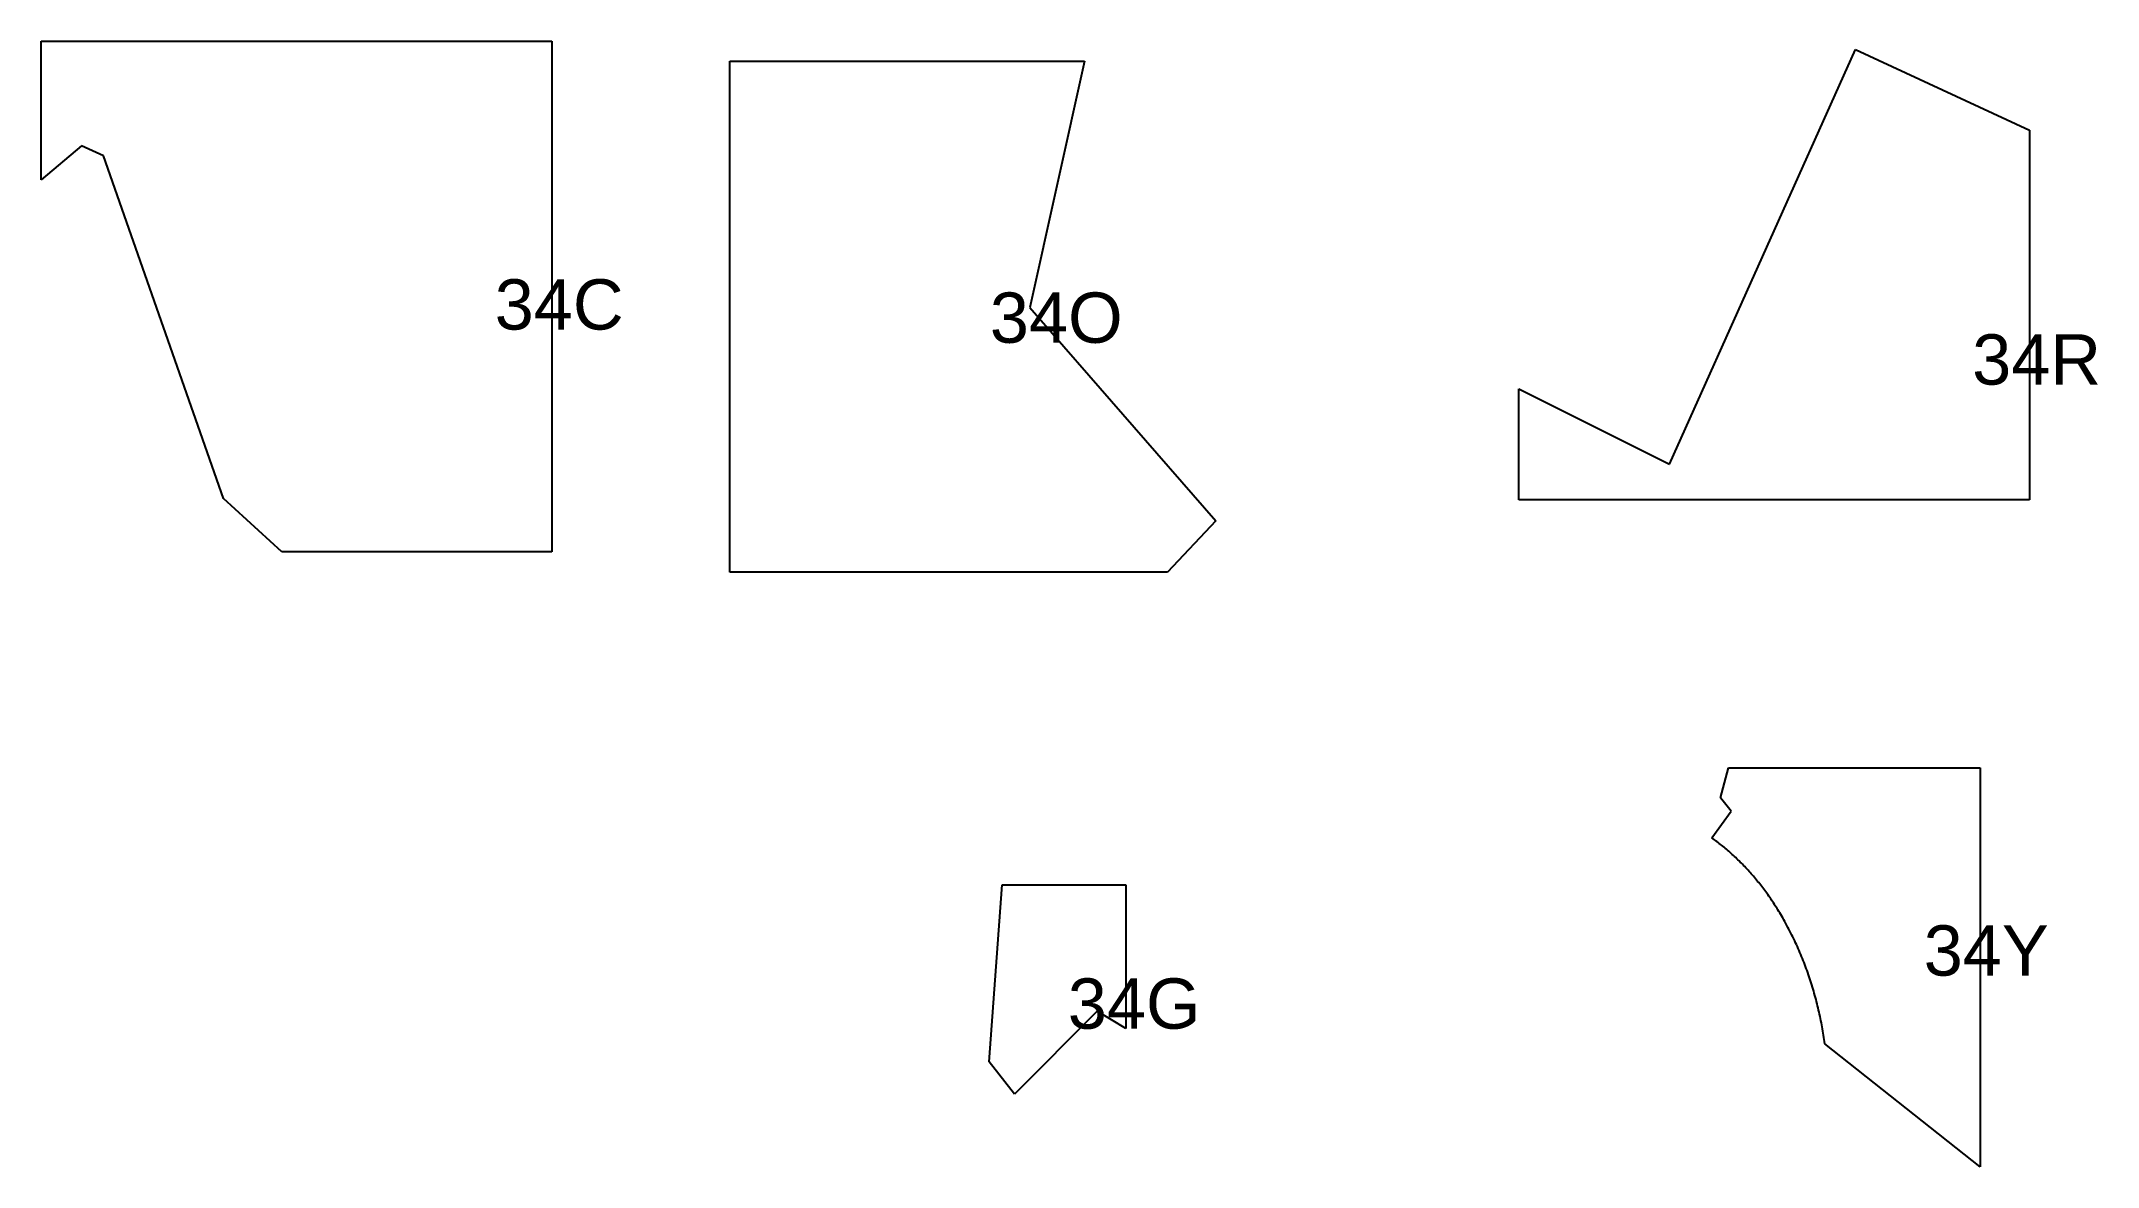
# Model space of a CAD drawing. Header units: millimetres. Extents: x 0.8 to 41.7, y 24.4 to 46.8.
import ezdxf

# ---------------------------------------------------------------- set-up
doc = ezdxf.new("R2010")
doc.units = ezdxf.units.MM
doc.header["$MEASUREMENT"] = 0
doc.layers.add('CUT', color=1, linetype='Continuous')
doc.layers.add('DISPLAY', color=163, linetype='Continuous')

msp = doc.modelspace()

# ---------------------------------------------------------------- linework, layer by layer
at = {"layer": 'CUT'}
for p, q in [((0.831, 46.755), (10.981, 46.755)), ((0.831, 44), (0.831, 46.755)), ((10.981, 46.755), (10.981, 36.605)), ((14.52, 46.355), (21.565, 46.355)), ((14.52, 36.205), (14.52, 46.355)), ((21.565, 46.355), (20.48, 41.461)), ((33.191, 38.346), (36.886, 46.587)), ((36.886, 46.587), (40.346, 44.985)), ((40.346, 44.985), (40.346, 37.641)), ((1.635, 44.676), (0.831, 44)), ((2.071, 44.473), (1.635, 44.676)), ((4.456, 37.663), (2.071, 44.473)), ((20.48, 41.461), (24.175, 37.22)), ((30.196, 39.848), (33.191, 38.346)), ((30.196, 37.641), (30.196, 39.848)), ((5.617, 36.605), (4.456, 37.663)), ((40.346, 37.641), (30.196, 37.641)), ((24.175, 37.22), (23.214, 36.205)), ((10.981, 36.605), (5.617, 36.605)), ((23.214, 36.205), (14.52, 36.205)), ((34.205, 31.715), (34.365, 32.316)), ((34.365, 32.316), (39.364, 32.316)), ((39.364, 32.316), (39.364, 24.384)), ((34.418, 31.453), (34.205, 31.715)), ((34.034, 30.92), (34.418, 31.453)), ((19.67, 26.469), (19.927, 29.991)), ((19.927, 29.991), (22.385, 29.991)), ((22.385, 29.991), (22.385, 27.132)), ((21.816, 27.477), (20.176, 25.827)), ((22.385, 27.132), (21.816, 27.477)), ((39.364, 24.384), (36.279, 26.83)), ((20.176, 25.827), (19.67, 26.469))]:
    msp.add_line(p, q, dxfattribs=at)
msp.add_rational_spline([(36.279, 26.83), (35.892, 29.59), (34.034, 30.92)], [0.921525626276, 0.814143408143, 0.876403113], degree=2, dxfattribs=at)

# ---------------------------------------------------------------- texts
at = {"layer": 'DISPLAY', "char_height": 1, "attachment_point": 7, "line_spacing_factor": 0.963855}
for s, insert, width in [('\\fHelvetica;34C', (9.844, 41.009), 3.43373), ('\\fHelvetica;34O', (19.684, 40.746), 3.5), ('\\fHelvetica;34R', (39.205, 39.915), 3.46386), ('\\fHelvetica;34Y', (38.242, 28.17), 3.40361), ('\\fHelvetica;34G', (21.233, 27.115), 3.48193)]:
    msp.add_mtext(s, dxfattribs=dict(at, insert=insert, width=width))

doc.saveas('drawing.dxf')
